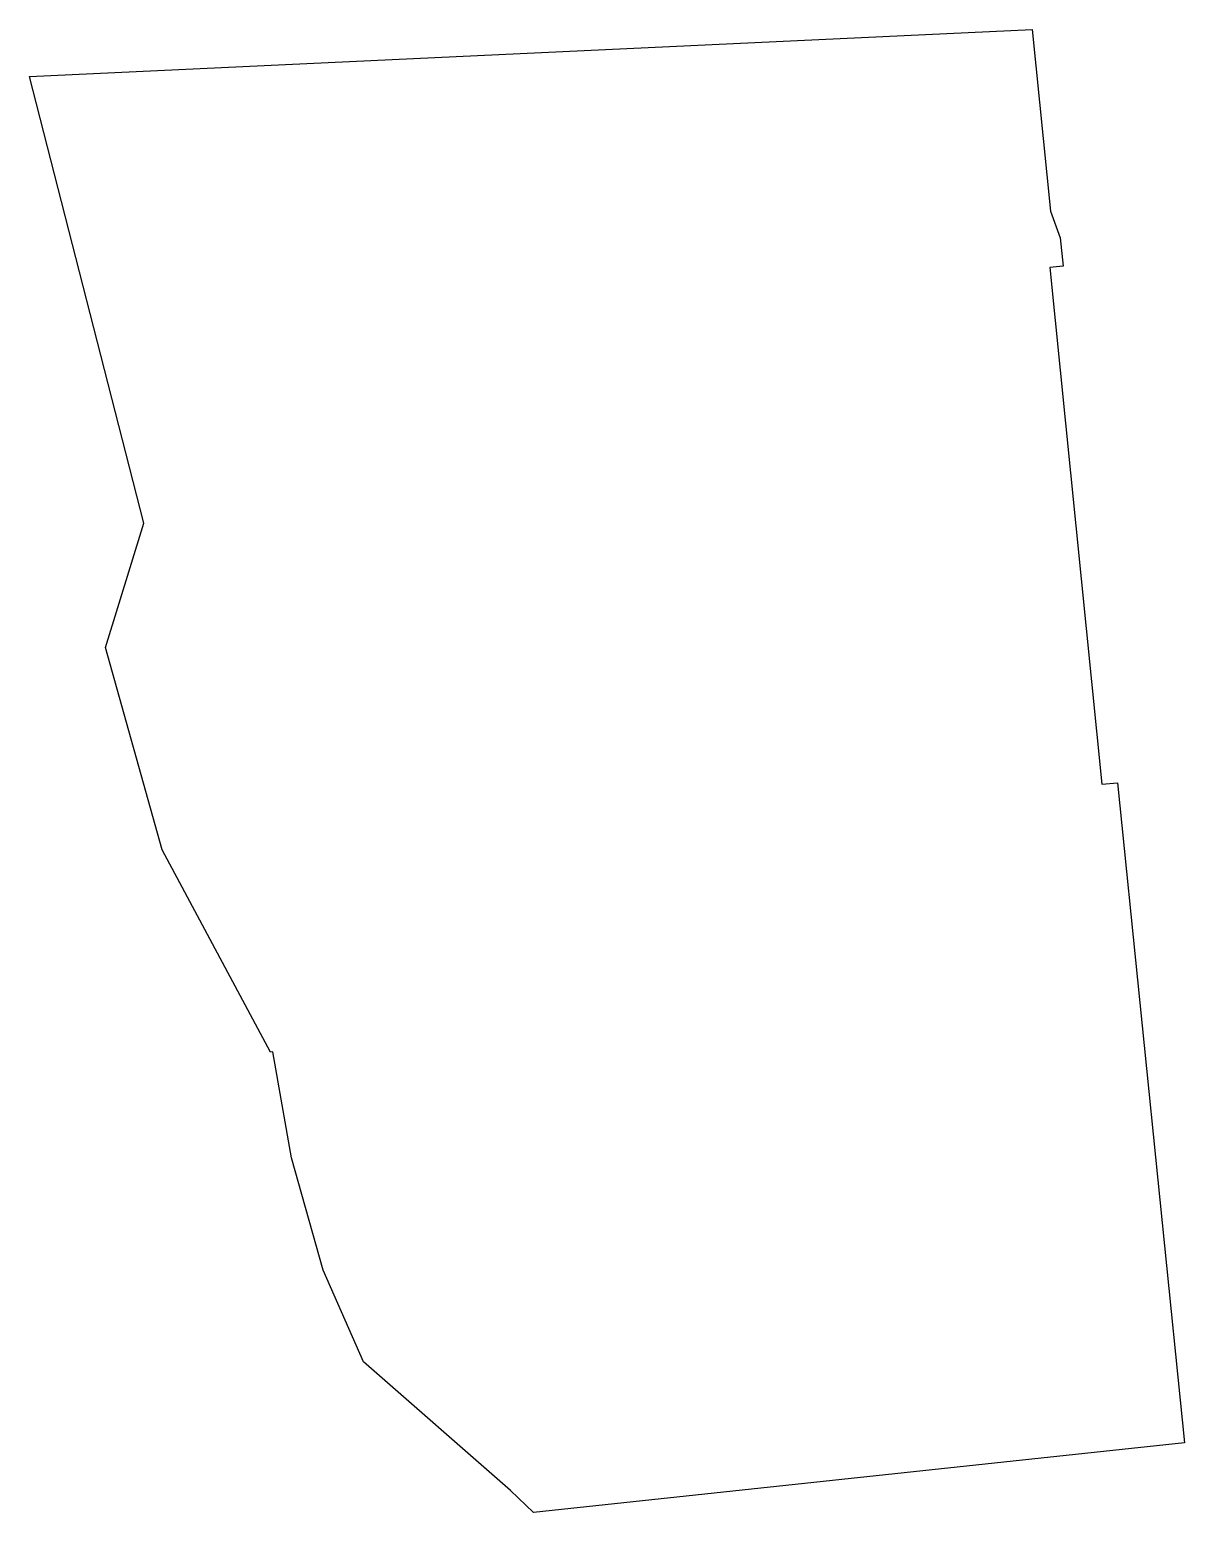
# Model space of a CAD drawing. Header units: millimetres. Extents: x 614266.9 to 614311.2, y 1319531.9 to 1319588.7.
import ezdxf

# ---------------------------------------------------------------- set-up
doc = ezdxf.new("R2010")
doc.units = ezdxf.units.MM

msp = doc.modelspace()

# ---------------------------------------------------------------- linework, layer by layer
msp.add_lwpolyline([(614266.9198, 1319586.9226), (614305.3623, 1319588.722), (614306.0672, 1319581.7576), (614306.4365, 1319580.7427), (614306.5472, 1319579.6483), (614306.0299, 1319579.596), (614308.0347, 1319559.7872), (614308.6316, 1319559.8476), (614311.1938, 1319534.5319), (614286.2355, 1319531.8688), (614285.3523, 1319532.7104), (614279.7184, 1319537.6461), (614278.1742, 1319541.1509), (614276.9543, 1319545.4616), (614276.2385, 1319549.5291), (614276.1597, 1319549.5153), (614272.0024, 1319557.2714), (614269.8306, 1319565.0333), (614271.3008, 1319569.8018)], close=True)

doc.saveas('drawing.dxf')
